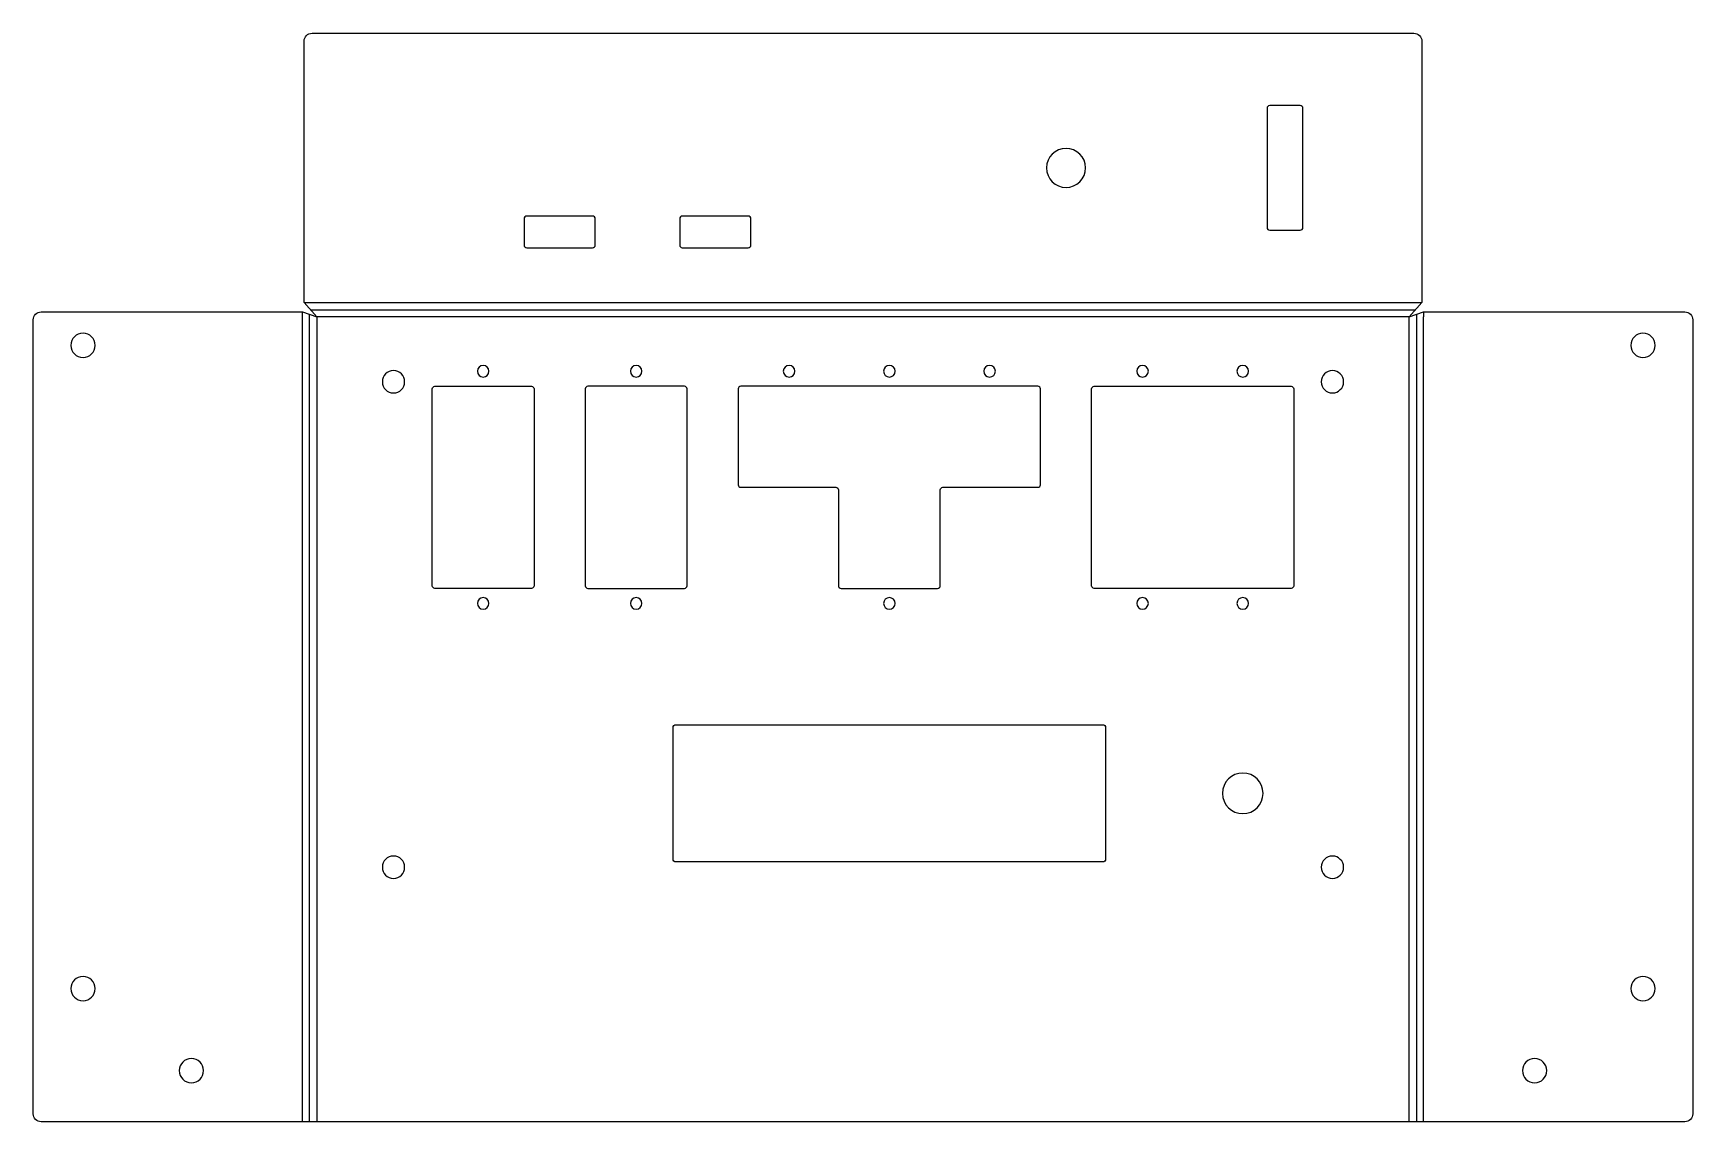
# Model space of a CAD drawing. Header units: millimetres. Extents: x -2 to 313, y 0 to 206.
import ezdxf

# ---------------------------------------------------------------- set-up
doc = ezdxf.new("R2010")
doc.units = ezdxf.units.MM

msp = doc.modelspace()

# ---------------------------------------------------------------- linework, layer by layer
at = {"layer": 'BEND'}
for p, q in [((50.91, 0), (50.91, 153.02)), ((51.06, 153.91), (260.56, 153.91)), ((260.72, 153.02), (260.72, 0))]:
    msp.add_line(p, q, dxfattribs=at)
at = {"layer": 'BEND_EXTENT'}
for p, q in [((49.86, 155.26), (52.26, 155.26)), ((52.26, 155.26), (259.36, 155.26)), ((259.36, 155.26), (261.76, 155.26)), ((49.55, 152.55), (49.55, 153.5)), ((49.55, 0), (49.55, 152.55)), ((259.36, 152.55), (52.26, 152.55)), ((52.26, 152.55), (52.26, 0)), ((259.36, 0), (259.36, 152.55)), ((262.08, 153.5), (262.08, 152.55)), ((262.08, 0), (262.08, 152.55))]:
    msp.add_line(p, q, dxfattribs=at)
at = {"layer": 'INTERIOR_PROFILES'}
for points in [[(238.71, 192.59), (232.91, 192.59, 0.414214), (232.41, 192.09), (232.41, 169.49, 0.414214), (232.91, 168.99), (238.71, 168.99, 0.414214), (239.21, 169.49), (239.21, 192.09, 0.414214)], [(92.06, 165.66), (104.56, 165.66, 0.414214), (105.06, 166.16), (105.06, 171.16, 0.414214), (104.56, 171.66), (92.06, 171.66, 0.414214), (91.56, 171.16), (91.56, 166.16, 0.414214)], [(134.06, 171.66), (121.56, 171.66, 0.414214), (121.06, 171.16), (121.06, 166.16, 0.414214), (121.56, 165.66), (134.06, 165.66, 0.414214), (134.56, 166.16), (134.56, 171.16, 0.414214)], [(74.16, 138.9, -0.414214), (74.66, 139.4), (92.96, 139.4, -0.414214), (93.46, 138.9), (93.46, 101.6, -0.414214), (92.96, 101.1), (74.66, 101.1, -0.414214), (74.16, 101.6)], [(103.16, 138.9), (103.16, 101.6, 0.414214), (103.66, 101.1), (121.96, 101.1, 0.414214), (122.46, 101.6), (122.46, 138.9, 0.414214), (121.96, 139.4), (103.66, 139.4, 0.414214)], [(132.16, 138.9), (132.16, 120.75, 0.414214), (132.66, 120.25), (150.66, 120.25, -0.414214), (151.16, 119.75), (151.16, 101.6, 0.414214), (151.66, 101.1), (169.96, 101.1, 0.414214), (170.46, 101.6), (170.46, 119.75, -0.414214), (170.96, 120.25), (188.96, 120.25, 0.414214), (189.46, 120.75), (189.46, 138.9, 0.414214), (188.96, 139.4), (132.66, 139.4, 0.414214)], [(199.66, 101.1, -0.414214), (199.16, 101.6), (199.16, 138.9, -0.414214), (199.66, 139.4), (236.96, 139.4, -0.414214), (237.46, 138.9), (237.46, 101.6, -0.414214), (236.96, 101.1)], [(201.31, 75.25, -0.414214), (201.81, 74.75), (201.81, 49.75, -0.414214), (201.31, 49.25), (120.31, 49.25, -0.414214), (119.81, 49.75), (119.81, 74.75, -0.414214), (120.31, 75.25)]]:
    msp.add_lwpolyline(points, format="xyb", close=True, dxfattribs=at)
at = {"layer": 'INTERIOR_PROFILES', "extrusion": (0, 0, -1)}
for centre, radius in [((-194.31, 180.79), 3.7), ((-7.95, 147.15), 2.3), ((-303.68, 147.15), 2.3), ((-66.81, 140.25), 2.11), ((-83.81, 142.25), 1.1), ((-112.81, 142.25), 1.1), ((-141.81, 142.25), 1.1), ((-160.81, 142.25), 1.1), ((-179.81, 142.25), 1.1), ((-208.81, 142.25), 1.1), ((-227.81, 142.25), 1.1), ((-244.81, 140.25), 2.11), ((-83.81, 98.25), 1.1), ((-112.81, 98.25), 1.1), ((-160.81, 98.25), 1.1), ((-208.81, 98.25), 1.1), ((-227.81, 98.25), 1.1), ((-227.81, 62.25), 3.85), ((-66.81, 48.25), 2.11), ((-244.81, 48.25), 2.11), ((-7.95, 25.25), 2.3), ((-303.68, 25.25), 2.3), ((-28.5, 9.7), 2.3), ((-283.13, 9.7), 2.3)]:
    msp.add_circle(centre, radius, dxfattribs=at)
at = {"layer": 'OUTER_PROFILES'}
msp.add_lwpolyline([(-1.5, 152, -0.414214), (0, 153.5), (49.55, 153.5), (52.26, 152.55), (49.86, 155.26), (49.86, 204.81, -0.414214), (51.36, 206.31), (260.26, 206.31, -0.414214), (261.76, 204.81), (261.76, 155.26), (259.36, 152.55), (262.08, 153.5), (311.63, 153.5, -0.414214), (313.13, 152), (313.13, 1.5, -0.414214), (311.63, 0), (0, 0, -0.414214), (-1.5, 1.5)], format="xyb", close=True, dxfattribs=at)

doc.saveas('drawing.dxf')
